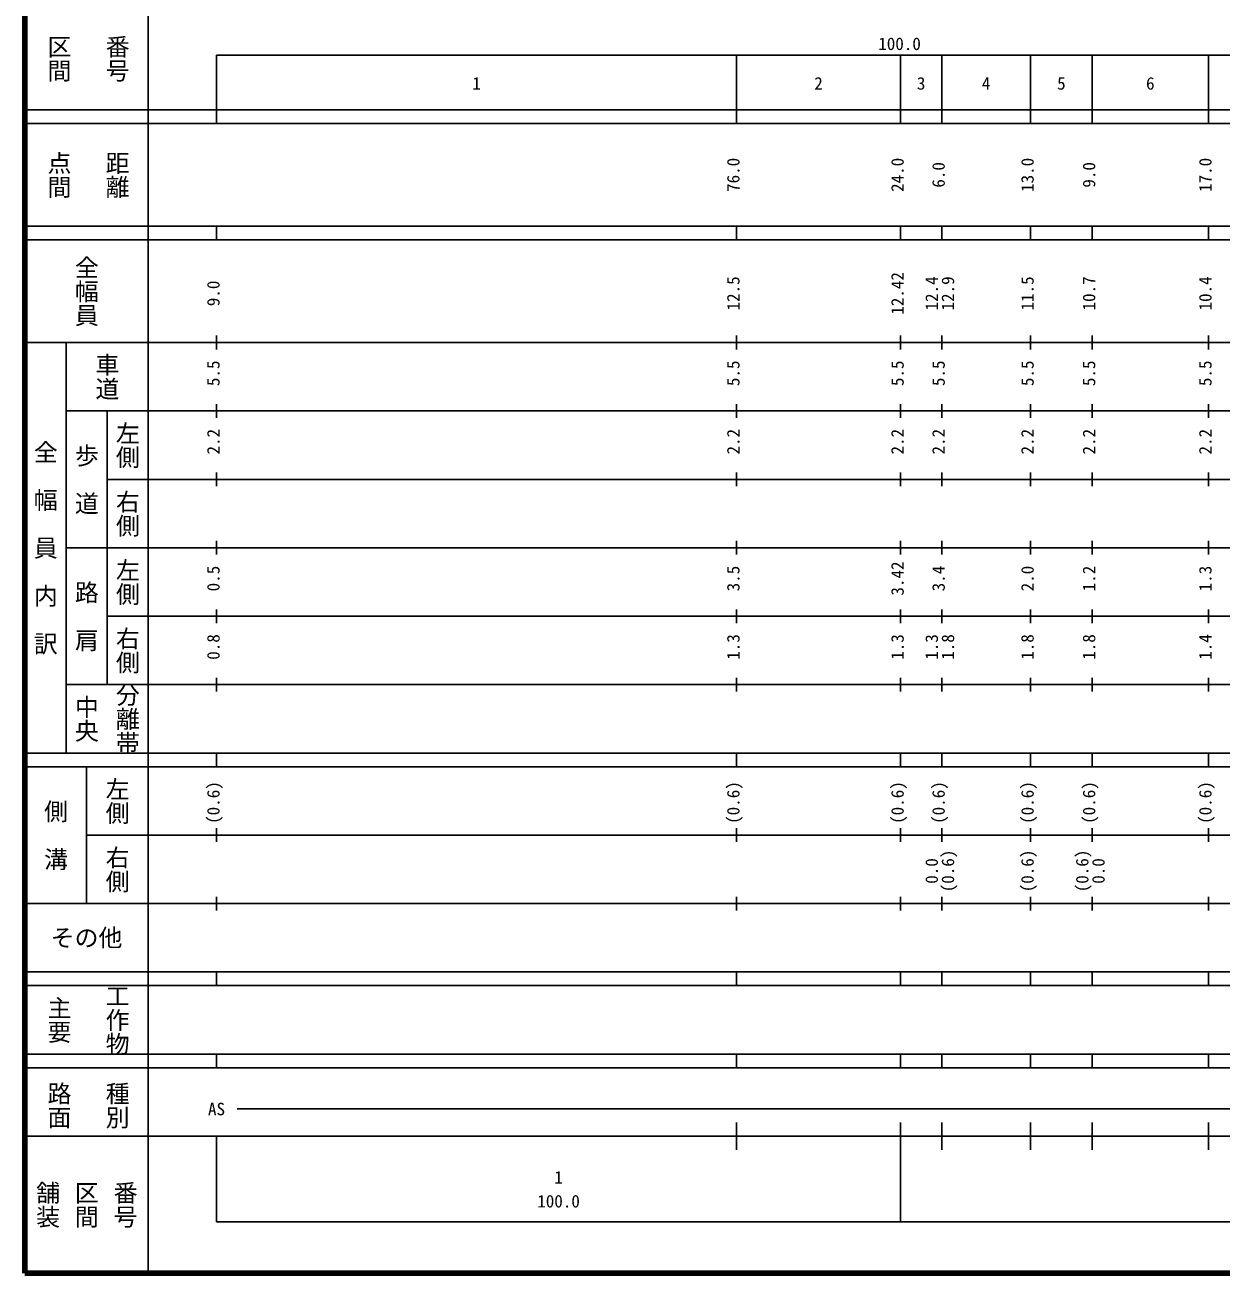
# Model space of a CAD drawing. Units: millimetres on the paper, enlarged 1000 times. Extents: x -48484 to 680000, y 20000 to 380000.
# Drawn here: x 40000 to 214836, y 20000 to 202409 of the extents above; entities that cross this region are included whole.
import ezdxf
from ezdxf.enums import TextEntityAlignment as Align

# ---------------------------------------------------------------- set-up
doc = ezdxf.new("R2010")
doc.units = ezdxf.units.MM
doc.header["$LTSCALE"] = 1000
doc.layers.add('M-TTL', color=2, linetype='Continuous', lineweight=140)
doc.layers.add('M-TTL-BAND', color=7, linetype='Continuous', lineweight=25)
doc.styles.add('@ＭＳ ゴシック', font='')
doc.styles.add('ＭＳ ゴシック', font='')
doc.styles.get('@ＭＳ ゴシック').set_extended_font_data('@MS Gothic')
doc.styles.get('ＭＳ ゴシック').set_extended_font_data('MS Gothic')

msp = doc.modelspace()

# ---------------------------------------------------------------- linework, layer by layer
at = {"layer": 'M-TTL'}
for p, q in [((40000, 380000), (40000, 20000)), ((40000, 20000), (680000, 20000))]:
    msp.add_line(p, q, dxfattribs=at)
at = {"layer": 'M-TTL-BAND'}
for p, q in [((58000, 370000), (58000, 20000)), ((68000, 198000), (579000, 198000)), ((68000, 198000), (68000, 188000)), ((144000, 188000), (144000, 198000)), ((168000, 188000), (168000, 198000)), ((174000, 188000), (174000, 198000)), ((187000, 188000), (187000, 198000)), ((196000, 188000), (196000, 198000)), ((213000, 188000), (213000, 198000)), ((40000, 190000), (579000, 190000)), ((40000, 188000), (579000, 188000)), ((40000, 173000), (579000, 173000)), ((68000, 171000), (68000, 173000)), ((144000, 171000), (144000, 173000)), ((168000, 171000), (168000, 173000)), ((174000, 171000), (174000, 173000)), ((187000, 171000), (187000, 173000)), ((196000, 171000), (196000, 173000)), ((213000, 171000), (213000, 173000)), ((40000, 171000), (579000, 171000)), ((68000, 155000), (68000, 157000)), ((144000, 155000), (144000, 157000)), ((168000, 155000), (168000, 157000)), ((174000, 155000), (174000, 157000)), ((187000, 155000), (187000, 157000)), ((196000, 155000), (196000, 157000)), ((213000, 155000), (213000, 157000)), ((40000, 156000), (579000, 156000)), ((46000, 96000), (46000, 156000)), ((46000, 146000), (579000, 146000)), ((52000, 146000), (52000, 106000)), ((68000, 145000), (68000, 147000)), ((144000, 145000), (144000, 147000)), ((168000, 145000), (168000, 147000)), ((174000, 145000), (174000, 147000)), ((187000, 145000), (187000, 147000)), ((196000, 145000), (196000, 147000)), ((213000, 145000), (213000, 147000)), ((68000, 135000), (68000, 137000)), ((144000, 135000), (144000, 137000)), ((168000, 135000), (168000, 137000)), ((174000, 135000), (174000, 137000)), ((187000, 135000), (187000, 137000)), ((196000, 135000), (196000, 137000)), ((213000, 135000), (213000, 137000)), ((52000, 136000), (579000, 136000)), ((46000, 126000), (579000, 126000)), ((68000, 125000), (68000, 127000)), ((144000, 125000), (144000, 127000)), ((168000, 125000), (168000, 127000)), ((174000, 125000), (174000, 127000)), ((187000, 125000), (187000, 127000)), ((196000, 125000), (196000, 127000)), ((213000, 125000), (213000, 127000)), ((68000, 115000), (68000, 117000)), ((144000, 115000), (144000, 117000)), ((168000, 115000), (168000, 117000)), ((174000, 115000), (174000, 117000)), ((187000, 115000), (187000, 117000)), ((196000, 115000), (196000, 117000)), ((213000, 115000), (213000, 117000)), ((52000, 116000), (579000, 116000)), ((46000, 106000), (579000, 106000)), ((68000, 105000), (68000, 107000)), ((144000, 105000), (144000, 107000)), ((168000, 105000), (168000, 107000)), ((174000, 105000), (174000, 107000)), ((187000, 105000), (187000, 107000)), ((196000, 105000), (196000, 107000)), ((213000, 105000), (213000, 107000)), ((40000, 96000), (579000, 96000)), ((68000, 94000), (68000, 96000)), ((144000, 94000), (144000, 96000)), ((168000, 94000), (168000, 96000)), ((174000, 94000), (174000, 96000)), ((187000, 94000), (187000, 96000)), ((196000, 94000), (196000, 96000)), ((213000, 94000), (213000, 96000)), ((40000, 94000), (579000, 94000)), ((49000, 94000), (49000, 74000)), ((49000, 84000), (579000, 84000)), ((68000, 83000), (68000, 85000)), ((144000, 83000), (144000, 85000)), ((168000, 83000), (168000, 85000)), ((174000, 83000), (174000, 85000)), ((187000, 83000), (187000, 85000)), ((196000, 83000), (196000, 85000)), ((213000, 83000), (213000, 85000)), ((68000, 73000), (68000, 75000)), ((144000, 73000), (144000, 75000)), ((168000, 73000), (168000, 75000)), ((174000, 73000), (174000, 75000)), ((187000, 73000), (187000, 75000)), ((196000, 73000), (196000, 75000)), ((213000, 73000), (213000, 75000)), ((40000, 74000), (579000, 74000)), ((40000, 64000), (579000, 64000)), ((68000, 62000), (68000, 64000)), ((144000, 62000), (144000, 64000)), ((168000, 62000), (168000, 64000)), ((174000, 62000), (174000, 64000)), ((187000, 62000), (187000, 64000)), ((196000, 62000), (196000, 64000)), ((213000, 62000), (213000, 64000)), ((40000, 62000), (579000, 62000)), ((40000, 52000), (579000, 52000)), ((68000, 50000), (68000, 52000)), ((144000, 50000), (144000, 52000)), ((168000, 50000), (168000, 52000)), ((174000, 50000), (174000, 52000)), ((187000, 50000), (187000, 52000)), ((196000, 50000), (196000, 52000)), ((213000, 50000), (213000, 52000)), ((40000, 50000), (579000, 50000)), ((71000, 44000), (565000, 44000)), ((144000, 38000), (144000, 42000)), ((168000, 27500), (168000, 42000)), ((174000, 38000), (174000, 42000)), ((187000, 38000), (187000, 42000)), ((196000, 38000), (196000, 42000)), ((213000, 38000), (213000, 42000)), ((40000, 40000), (579000, 40000)), ((68000, 40000), (68000, 27500)), ((68000, 27500), (579000, 27500))]:
    msp.add_line(p, q, dxfattribs=at)

# ---------------------------------------------------------------- texts
at = {"layer": 'M-TTL-BAND', "style": '@ＭＳ ゴシック'}
for s, p in [('番号', (53500, 197500)), ('区間', (45000, 197500)), ('点間', (45000, 180500)), ('距離', (53500, 180500)), ('全幅員', (49000, 163500)), ('車道', (52000, 151000)), ('左側', (55000, 141000)), ('全\u3000幅\u3000員\u3000内\u3000訳', (43000, 126000)), ('歩\u3000道', (49000, 136000)), ('右側', (55000, 131000)), ('左側', (55000, 121000)), ('路\u3000肩', (49000, 116000)), ('右側', (55000, 111000)), ('分離帯', (55000, 101000)), ('中央', (49000, 101000)), ('左側', (53500, 89000)), ('側\u3000溝', (44500, 84000)), ('右側', (53500, 79000)), ('主要', (45000, 57000)), ('工作物', (53500, 57000)), ('路面', (45000, 44500)), ('種別', (53500, 44500)), ('舗装', (43333, 30000)), ('区間', (49000, 30000)), ('番号', (54667, 30000))]:
    msp.add_text(s, height=2566, rotation=270, dxfattribs=at).set_placement(p, align=Align.MIDDLE_CENTER)
at = {"layer": 'M-TTL-BAND', "style": 'ＭＳ ゴシック'}
for s, p in [('100.0', (167844, 198195)), ('1', (106000, 192405)), ('2', (156000, 192405)), ('3', (171000, 192405)), ('4', (180500, 192405)), ('5', (191500, 192405)), ('6', (204500, 192405)), ('AS', (68000, 42500)), ('1', (118000, 32523)), ('100.0', (118000, 29033))]:
    msp.add_text(s, height=1833, dxfattribs=at).set_placement(p, align=Align.BOTTOM_CENTER)
for s, p in [('76.0', (145000, 180500)), ('24.0', (169000, 180500)), ('13.0', (188000, 180500)), ('17.0', (214000, 180500)), ('6.0', (175000, 180500)), ('9.0', (197000, 180500)), ('12.42', (169000, 163174)), ('9.0', (69000, 163174)), ('12.5', (145000, 163174)), ('12.4', (174000, 163174)), ('12.9', (176370, 163174)), ('11.5', (188000, 163174)), ('10.7', (197000, 163174)), ('10.4', (214000, 163174)), ('5.5', (69000, 151500)), ('5.5', (145000, 151500)), ('5.5', (169000, 151500)), ('5.5', (175000, 151500)), ('5.5', (188000, 151500)), ('5.5', (197000, 151500)), ('5.5', (214000, 151500)), ('2.2', (69000, 141500)), ('2.2', (145000, 141500)), ('2.2', (169000, 141500)), ('2.2', (175000, 141500)), ('2.2', (188000, 141500)), ('2.2', (197000, 141500)), ('2.2', (214000, 141500)), ('0.5', (69000, 121500)), ('3.5', (145000, 121500)), ('3.42', (169000, 121500)), ('3.4', (175000, 121500)), ('2.0', (188000, 121500)), ('1.2', (197000, 121500)), ('1.3', (214000, 121500)), ('0.8', (69000, 111500)), ('1.3', (145000, 111500)), ('1.3', (169000, 111500)), ('1.3', (174000, 111500)), ('1.8', (176370, 111500)), ('1.8', (188000, 111500)), ('1.8', (197000, 111500)), ('1.4', (214000, 111500)), ('(0.6)', (69000, 88764)), ('(0.6)', (145000, 88764)), ('(0.6)', (169000, 88764)), ('(0.6)', (175000, 88764)), ('(0.6)', (188000, 88764)), ('(0.6)', (197000, 88764)), ('(0.6)', (214000, 88764)), ('0.0', (174000, 78764)), ('(0.6)', (176370, 78764)), ('(0.6)', (188000, 78764)), ('(0.6)', (196000, 78764)), ('0.0', (198370, 78764))]:
    msp.add_text(s, height=1833, rotation=90, dxfattribs=at).set_placement(p, align=Align.BOTTOM_CENTER)
msp.add_text('その他', height=2566, dxfattribs=at).set_placement((49000, 69000), align=Align.MIDDLE_CENTER)

doc.saveas('drawing.dxf')
